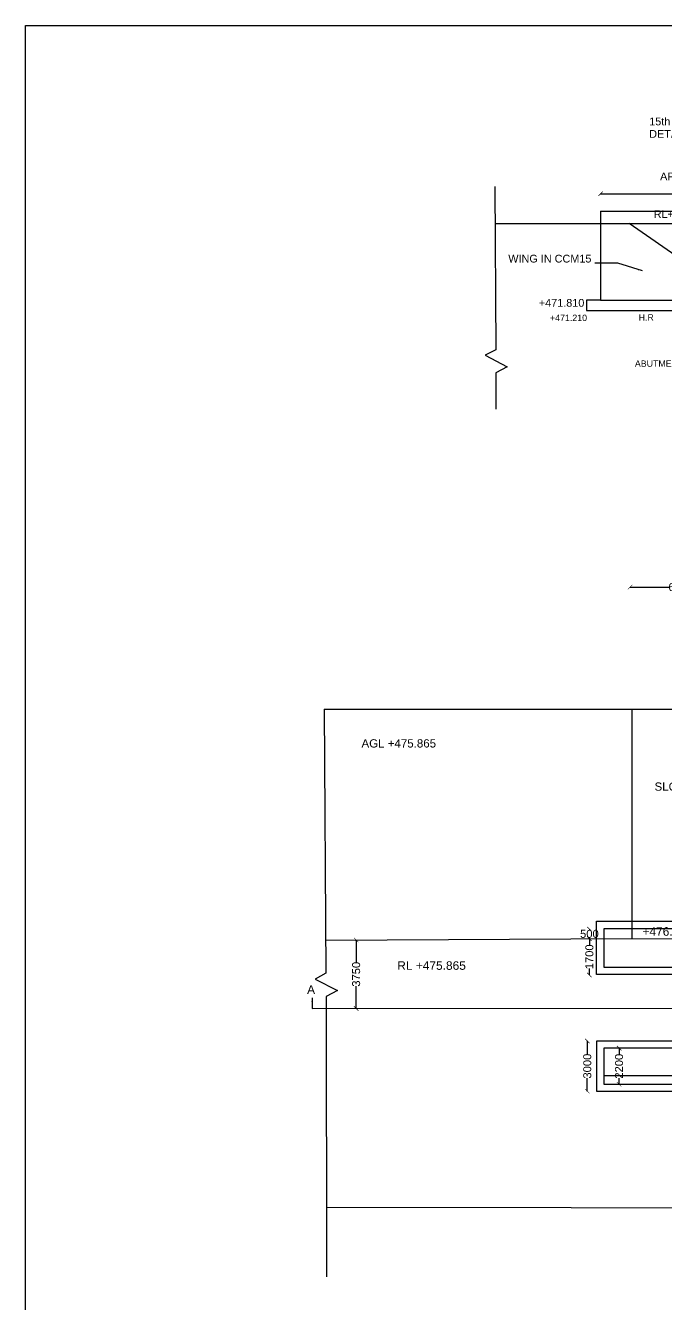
# Model space of a CAD drawing. Header units: inches. Extents: x -60434 to 117548, y -84336 to 29578.
# Drawn here: x -60434 to -24382, y -42506 to 29392 of the extents above; entities that cross this region are included whole.
import ezdxf

# ---------------------------------------------------------------- set-up
doc = ezdxf.new("R2010")
doc.units = ezdxf.units.IN
doc.header["$MEASUREMENT"] = 0
doc.styles.get("Standard").update_dxf_attribs({"font": 'arial.ttf'})
doc.dimstyles.get("Standard").update_dxf_attribs({"dimtxt": 450, "dimasz": 250, "dimexe": 0.18, "dimexo": 0.0625, "dimgap": 0.09, "dimtad": 0, "dimtih": 1, "dimtoh": 1, "dimdec": 0, "dimzin": 0, "dimdsep": 46, "dimtxsty": 'Standard', "dimblk": 'ARCHTICK', "dimcen": 0.09, "dimadec": 0, "dimazin": 0, "dimtfac": 1, "dimtdec": 0, "dimtofl": 0, "dimtmove": 0, "dimatfit": 3, "dimfxl": 1, "dimtolj": 1, "dimtzin": 0, "dimarcsym": 0})

# ---------------------------------------------------------------- blocks, each defined once
blk = doc.blocks.new('_ArchTick')
at = {"color": 0, "linetype": 'ByBlock', "const_width": 0.15}
blk.add_lwpolyline([(-0.5, -0.5), (0.5, 0.5)], dxfattribs=at)
blk = doc.blocks.new('*D2')
at = {"layer": 'Defpoints', "color": 0, "lineweight": -2, "transparency": 16777216}
for p, q in [((-28086, 19952), (-28086, 19938)), ((-28086, 19938), (-23746, 19938)), ((-17757, 19938), (-22097, 19938)), ((-17757, 19952), (-17757, 19938))]:
    blk.add_line(p, q, dxfattribs=at)
at = {"layer": 'Defpoints', "color": 0, "transparency": 16777216}
for p in [(-28086, 19952), (-17757, 19952), (-17757, 19938)]:
    blk.add_point(p, dxfattribs=at)
at = {"layer": 'Defpoints', "color": 0, "lineweight": -2, "transparency": 16777216, "xscale": 250, "yscale": 250, "zscale": 250, "rotation": 180}
blk.add_blockref('_ArchTick', (-28086, 19938), dxfattribs=at)
at = {"layer": 'Defpoints', "color": 0, "lineweight": -2, "transparency": 16777216, "xscale": 250, "yscale": 250, "zscale": 250}
blk.add_blockref('_ArchTick', (-17757, 19938), dxfattribs=at)
at = {"layer": 'Defpoints', "color": 0, "transparency": 16777216, "insert": (-22921, 19938), "char_height": 450, "attachment_point": 5}
blk.add_mtext('\\A1;10000', dxfattribs=at)
blk = doc.blocks.new('*D27')
at = {"layer": 'Defpoints', "color": 0, "lineweight": -2, "transparency": 16777216}
for p, q in [((-26428, -2192), (-26428, -2176)), ((-26428, -2177), (-24244, -2177)), ((-20187, -2177), (-22370, -2177)), ((-20187, -2192), (-20187, -2176))]:
    blk.add_line(p, q, dxfattribs=at)
at = {"layer": 'Defpoints', "color": 0, "transparency": 16777216}
for p in [(-26428, -2192), (-20187, -2177), (-20187, -2192)]:
    blk.add_point(p, dxfattribs=at)
at = {"layer": 'Defpoints', "color": 0, "lineweight": -2, "transparency": 16777216, "xscale": 250, "yscale": 250, "zscale": 250, "rotation": 180}
blk.add_blockref('_ArchTick', (-26428, -2177), dxfattribs=at)
at = {"layer": 'Defpoints', "color": 0, "lineweight": -2, "transparency": 16777216, "xscale": 250, "yscale": 250, "zscale": 250}
blk.add_blockref('_ArchTick', (-20187, -2177), dxfattribs=at)
at = {"layer": 'Defpoints', "color": 0, "transparency": 16777216, "insert": (-23307, -2177), "char_height": 450, "attachment_point": 5}
blk.add_mtext('\\A1;6082.5', dxfattribs=at)
blk = doc.blocks.new('*D43')
at = {"layer": 'Defpoints', "color": 0, "lineweight": -2, "transparency": 16777216}
for p, q in [((-41865, -22019), (-41835, -22019)), ((-41836, -22019), (-41836, -23273)), ((-41836, -25870), (-41836, -24616)), ((-41843, -25870), (-41835, -25870))]:
    blk.add_line(p, q, dxfattribs=at)
at = {"layer": 'Defpoints', "color": 0, "transparency": 16777216}
for p in [(-41865, -22019), (-41836, -22019), (-41843, -25870)]:
    blk.add_point(p, dxfattribs=at)
at = {"layer": 'Defpoints', "color": 0, "lineweight": -2, "transparency": 16777216, "xscale": 250, "yscale": 250, "zscale": 250}
for p, rotation in [((-41836, -22019), 90), ((-41836, -25870), 270)]:
    blk.add_blockref('_ArchTick', p, dxfattribs=dict(at, rotation=rotation))
at = {"layer": 'Defpoints', "color": 0, "transparency": 16777216, "insert": (-41836, -23944), "char_height": 450, "attachment_point": 5, "rotation": 90}
blk.add_mtext('\\A1;3750', dxfattribs=at)
blk = doc.blocks.new('*D44')
at = {"layer": 'Defpoints', "color": 0, "lineweight": -2, "transparency": 16777216}
for p, q in [((-28715, -21944), (-28715, -21944)), ((-28715, -21944), (-28715, -22314)), ((-28715, -23984), (-28715, -23614)), ((-28704, -23984), (-28715, -23984))]:
    blk.add_line(p, q, dxfattribs=at)
at = {"layer": 'Defpoints', "color": 0, "transparency": 16777216}
for p in [(-28715, -21944), (-28715, -21944), (-28704, -23984)]:
    blk.add_point(p, dxfattribs=at)
at = {"layer": 'Defpoints', "color": 0, "lineweight": -2, "transparency": 16777216, "xscale": 250, "yscale": 250, "zscale": 250}
for p, rotation in [((-28715, -21944), 90), ((-28715, -23984), 270)]:
    blk.add_blockref('_ArchTick', p, dxfattribs=dict(at, rotation=rotation))
at = {"layer": 'Defpoints', "color": 0, "transparency": 16777216, "insert": (-28715, -22964), "char_height": 450, "attachment_point": 5, "rotation": 90}
blk.add_mtext('\\A1;1700', dxfattribs=at)
blk = doc.blocks.new('*D45')
at = {"layer": 'Defpoints', "color": 0, "lineweight": -2, "transparency": 16777216}
for p, q in [((-28715, -21404), (-28716, -21404)), ((-28715, -21404), (-28715, -21444)), ((-28715, -21944), (-28716, -21944)), ((-28715, -21944), (-28715, -21904))]:
    blk.add_line(p, q, dxfattribs=at)
at = {"layer": 'Defpoints', "color": 0, "transparency": 16777216}
for p in [(-28715, -21404), (-28715, -21404), (-28715, -21944)]:
    blk.add_point(p, dxfattribs=at)
at = {"layer": 'Defpoints', "color": 0, "lineweight": -2, "transparency": 16777216, "xscale": 250, "yscale": 250, "zscale": 250}
for p, rotation in [((-28715, -21404), 90), ((-28715, -21944), 270)]:
    blk.add_blockref('_ArchTick', p, dxfattribs=dict(at, rotation=rotation))
at = {"layer": 'Defpoints', "color": 0, "transparency": 16777216, "insert": (-28715, -21674), "char_height": 450, "attachment_point": 5}
blk.add_mtext('\\A1;500', dxfattribs=at)
blk = doc.blocks.new('*D46')
at = {"layer": 'Defpoints', "color": 0, "lineweight": -2, "transparency": 16777216}
for p, q in [((-28823, -27702), (-28833, -27702)), ((-28833, -27702), (-28833, -28438)), ((-28833, -30516), (-28833, -29780)), ((-28823, -30516), (-28833, -30516))]:
    blk.add_line(p, q, dxfattribs=at)
at = {"layer": 'Defpoints', "color": 0, "transparency": 16777216}
for p in [(-28833, -27702), (-28823, -27702), (-28823, -30516)]:
    blk.add_point(p, dxfattribs=at)
at = {"layer": 'Defpoints', "color": 0, "lineweight": -2, "transparency": 16777216, "xscale": 250, "yscale": 250, "zscale": 250}
for p, rotation in [((-28833, -27702), 90), ((-28833, -30516), 270)]:
    blk.add_blockref('_ArchTick', p, dxfattribs=dict(at, rotation=rotation))
at = {"layer": 'Defpoints', "color": 0, "transparency": 16777216, "insert": (-28833, -29109), "char_height": 450, "attachment_point": 5, "rotation": 90}
blk.add_mtext('\\A1;3000', dxfattribs=at)
blk = doc.blocks.new('*D47')
at = {"layer": 'Defpoints', "color": 0, "lineweight": -2, "transparency": 16777216}
for p, q in [((-27047, -28100), (-27047, -28100)), ((-27047, -28100), (-27047, -28439)), ((-27047, -30127), (-27047, -29789)), ((-27047, -30127), (-27047, -30127))]:
    blk.add_line(p, q, dxfattribs=at)
at = {"layer": 'Defpoints', "color": 0, "transparency": 16777216}
for p in [(-27047, -28100), (-27047, -28100), (-27047, -30127)]:
    blk.add_point(p, dxfattribs=at)
at = {"layer": 'Defpoints', "color": 0, "lineweight": -2, "transparency": 16777216, "xscale": 250, "yscale": 250, "zscale": 250}
for p, rotation in [((-27047, -28100), 90), ((-27047, -30127), 270)]:
    blk.add_blockref('_ArchTick', p, dxfattribs=dict(at, rotation=rotation))
at = {"layer": 'Defpoints', "color": 0, "transparency": 16777216, "insert": (-27047, -29114), "char_height": 450, "attachment_point": 5, "rotation": 90}
blk.add_mtext('\\A1;2200', dxfattribs=at)

msp = doc.modelspace()

# ---------------------------------------------------------------- linework, layer by layer
at = {"layer": 'Defpoints'}
msp.add_lwpolyline([(-60434, 29392), (116653, 29392), (116653, -84335.5), (-60434, -84335.5)], close=True, dxfattribs=at)
for points in [[(-34033.4, 20343), (-33987.9, 11167.3), (-34577, 10863.6), (-33342.7, 10209.7), (-33973.8, 9861.4), (-33973.8, 7823.5)], [(-28093.6, 18949.4), (-28093.6, 18255.3), (-28093.6, 13959.2), (-28881.5, 13959.2), (-28881.5, 13365.9), (-18514.6, 13365.9), (-17773.7, 17802), (-20774, 17802), (-20774, 18255.3)], [(-28093.6, 18949.4), (-17738.9, 18949.4)], [(-34023.1, 18255.3), (38590.9, 18255.3)], [(-28093.6, 13959.2), (-20255.8, 13959.2), (-26473.5, 18255.3)], [(-43642.5, -9048.5), (-43537, -23885.1), (-44151.6, -24215.6), (-42885.2, -24856.5), (-43518.4, -25189.4), (-43497.7, -40953.8)], [(-43642.5, -9048.5), (11441.9, -9048.5), (12004.1, -8687.2), (12004.1, -9373), (12665.7, -9050), (51909.6, -8978.4), (51979.4, -26877.4), (52602.5, -27197.9), (53220.5, -27803.5), (51978.5, -28128.4), (52007.4, -41340.6)], [(-43550.2, -22029), (-26303.4, -21930), (-26303.4, -9048.5)], [(-28316.2, -23956.5), (-28316.2, -20959.2), (-14387.9, -20959.2), (-14333.1, -30537.4), (-28294.5, -30537.4), (-28294.5, -27684.6), (-19611.8, -27684.6), (-19611.8, -23965.5), (-28316.2, -23956.5)], [(-27910.3, -21383.7), (-27910.3, -23548.8), (-19611.8, -23548.8), (-19611.8, -21397.2), (-27910.3, -21397.2)], [(-27901.2, -29626.7), (-19588.4, -29636.3), (-17462.1, -29636.3), (-17528.9, -21400.6), (-19611.8, -21400.6)], [(-26303.4, -21930), (20123.5, -22041.8), (51960.2, -21959)], [(-19611.8, -27684.6), (-19611.8, -28100.4), (-27901.2, -28100.4), (-27901.2, -30127), (-19580.9, -30127), (-19611.8, -28100.4)], [(-43502.8, -37035.2), (11568.9, -37106.3), (12154.6, -36748.7), (12161.1, -37424.9), (12815.2, -37103.1), (51997.9, -37017.5)]]:
    msp.add_lwpolyline(points, dxfattribs=at)

# ---------------------------------------------------------------- texts
for s, height, p in [('15th EXPANSION JOINT', 436.5, (-25351.5, 23783)), ('DETAILS AS PER M.O.S.T DRG', 436.5, (-25351.5, 23081.8)), ('APPROACH SLAB', 436.5, (-24737.7, 20694.6)), ('RL+475.865', 436.5, (-25096.9, 18576.7)), ('WING IN CCM15', 436.5, (-33277.6, 16071.4)), ('+471.810', 436.5, (-31560.6, 13585.7)), ('+471.210', 354.89, (-30930.4, 12784.4)), ('H.R', 354.89, (-25945.7, 12807.2)), ('ABUTMENT IN CC M15', 354.89, (-26155.6, 10210.3)), ('AGL +475.865', 463.794, (-41536.5, -11195.9)), ('SLOPE 1.5:1', 463.794, (-25051.3, -13624.2)), ('+476.765', 479.97, (-25728, -21778.2)), ('RL +475.865', 479.968, (-39524.1, -23694.6)), ('A', 480, (-44596.2, -25046.5))]:
    msp.add_text(s, height=height, dxfattribs=at).set_placement(p)

# ---------------------------------------------------------------- dimensions: what is measured, and where the dimension line sits
for base, p1, p2, text, picture, middle in [((-17757.1, 19938.4), (-28085.8, 19952.4), (-17757.1, 19952.4), '10000', '*D2', (-22921.5, 19938.4)), ((-20186.8, -2176.6), (-26428, -2192), (-20186.8, -2192), '6082.5', '*D27', (-23307.4, -2176.6))]:
    dim = msp.add_linear_dim(base=base, p1=p1, p2=p2, text=text, dimstyle='Standard', dxfattribs=at)
    dim.commit()
    dim.dimension.update_dxf_attribs({"geometry": picture, "text_midpoint": middle})
dim = msp.add_linear_dim(base=(-28715.4, -21404.5), p1=(-28715.4, -21943.9), p2=(-28715.4, -21404.5), angle=90, text='500', dimstyle='Standard', dxfattribs=at)
dim.commit()
dim.dimension.update_dxf_attribs({"geometry": '*D45', "text_midpoint": (-28715.4, -21674.2)})
for base, p1, p2, text, picture, middle in [((-41835.5, -22019.4), (-41842.7, -25869.5), (-41864.8, -22019.4), '3750', '*D43', (-41835.5, -23944.4)), ((-28715.2, -21943.9), (-28703.5, -23984), (-28715.2, -21943.9), '1700', '*D44', (-28715.2, -22963.9)), ((-28833, -27701.5), (-28823, -30516), (-28823, -27701.5), '3000', '*D46', (-28833, -29108.8)), ((-27047, -28100.4), (-27047, -30127), (-27047, -28100.4), '2200', '*D47', (-27047, -29113.7))]:
    dim = msp.add_linear_dim(base=base, p1=p1, p2=p2, angle=90, text=text, dimstyle='Standard', override={"dimtih": 0}, dxfattribs=at)
    dim.commit()
    dim.dimension.update_dxf_attribs({"geometry": picture, "text_midpoint": middle})

# ---------------------------------------------------------------- leaders
for points in [[(-25736.9, 15601.9), (-27112.2, 16042.7), (-28415.6, 16042.7)], [(-44314.3, -25259.8), (-44314.3, -25871), (52581.5, -25810.8)]]:
    msp.add_leader(points, dimstyle='Standard', override={"dimgap": 0.09, "dimtad": 0}, dxfattribs=at)

doc.saveas('drawing.dxf')
